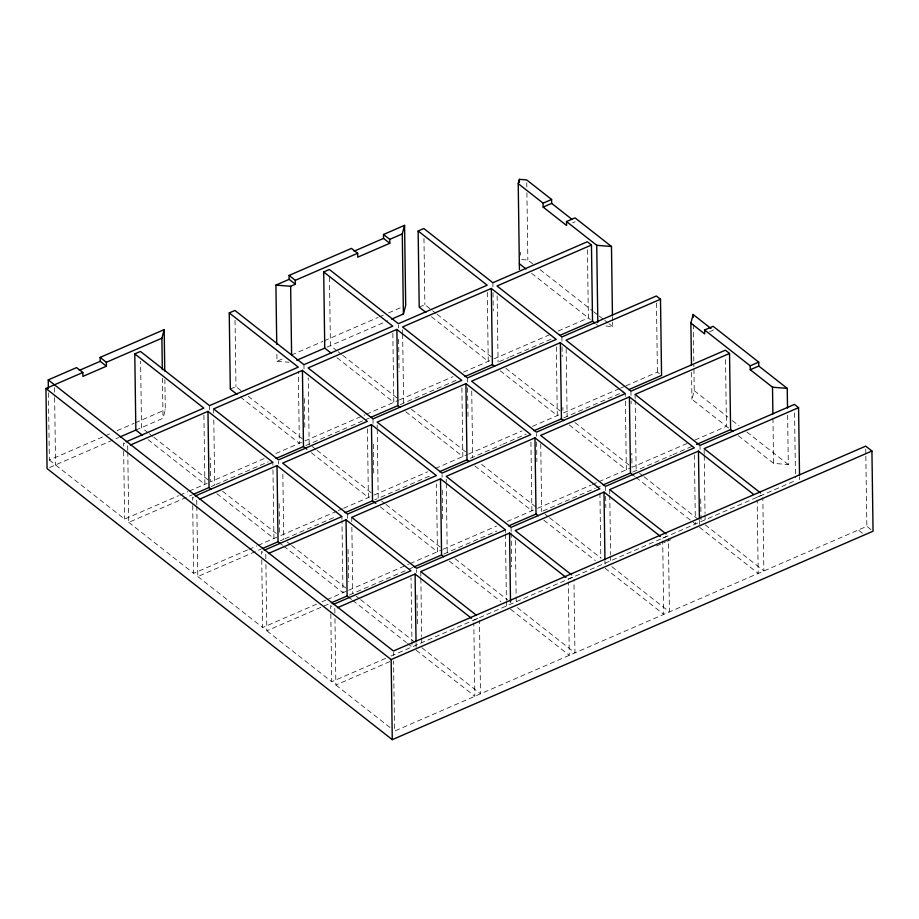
<?xml version="1.0" encoding="UTF-8"?>
<svg xmlns="http://www.w3.org/2000/svg" width="919" height="919" viewBox="0 0 919 919"><rect width="100%" height="100%" fill="white"/><g stroke="black" fill="none" stroke-linecap="round" stroke-linejoin="round"><path stroke-width="0.69" stroke-dasharray="4.59 3.45" d="M728.537 428.001L691.938 399.26L694.224 390.678L693.914 368.117M135.851 430.058L163.008 418.283L165.294 409.771L164.88 379.719M49.5 467.541L118.746 437.49M572.663 222.846L575.087 221.789M48.42 392.792L49.362 460.063L104.077 436.33M105.375 435.767L111.888 432.941M117.104 430.678L134.036 423.337M135.334 422.774L165.294 409.771M276.883 354.24L276.987 361.293L283.546 358.444M291.426 355.021L322.948 341.351M324.258 340.777L378.111 317.423M379.421 316.86L383.361 315.148M388.611 312.874L401.752 307.176M230.301 389.093L235.976 386.623L241.548 391M327.026 347.129L387.761 320.788M419.213 307.141L424.888 304.683L431.562 309.933M49.362 460.063L124.616 519.097L178.573 495.697M179.883 495.123L187.786 491.699M189.096 491.125L207.154 483.291M264.098 458.592L210.566 481.82L210.233 457.834M275.838 453.504L301.616 442.326M305.016 440.844L365.073 414.791M366.382 414.228L398.341 400.362M399.466 399.88L452.998 376.652M463.44 372.126L490.516 360.374M493.928 358.904L550.332 334.436M558.201 331.024L588.378 317.928L587.413 248.819M127.775 451.826L128.763 522.348L191.933 494.95M211.301 486.553L214.713 485.071L213.782 418.777M216.011 484.508L268.233 461.855M305.763 445.577L349.634 426.542M350.943 425.979L363.993 420.316M365.302 419.753L369.22 418.053M400.213 404.613L457.145 379.915M499.385 361.592L508.563 357.606M509.873 357.043L554.479 337.687M709.525 331.805L713.167 330.231L713.121 326.314M128.763 522.348L193.656 573.318L247.613 549.907M248.923 549.344L256.826 545.92M258.136 545.346L278.468 536.524M280.904 535.467L337.055 511.113M338.353 510.55L342.27 508.85M343.58 508.287L372.919 495.559M374.056 495.065L427.588 471.849M435.422 468.449L467.38 454.583M468.506 454.089L522.038 430.873M532.48 426.347L561.831 413.619M619.372 388.657L562.968 413.125L562.887 407.485M620.681 388.082L624.621 386.371M625.931 385.808L657.418 372.149L659.497 373.78M196.815 506.047L197.803 576.569L260.973 549.171M280.341 540.763L283.753 539.292L282.822 472.998M285.051 538.729L335.975 516.639M374.803 499.798L377.066 498.81M380.811 497.19L431.735 475.1M470.39 458.328L501.383 444.888M502.682 444.325L526.185 434.124M563.703 417.858L623.519 391.908M197.803 576.569L262.696 627.528L316.653 604.128M321.914 601.842L325.866 600.13M327.175 599.567L347.508 590.745M348.646 590.251L408.702 564.197M410.012 563.634L441.959 549.769M443.096 549.286L496.628 526.059M507.07 521.533L536.42 508.804M537.546 508.31L591.078 485.094M592.387 484.52L597.614 482.257M598.912 481.694L630.871 467.828M687.102 443.44L632.008 467.334L631.812 453.239M694.971 440.029L726.458 426.37L725.493 357.25M265.924 564.496L266.843 630.79L330.013 603.392M349.381 594.984L407.622 569.723M408.932 569.16L412.849 567.46M443.843 554.019L496.857 531.021M543.003 510.998L595.225 488.345M596.534 487.782L600.452 486.082M632.743 472.067L671.571 455.227M672.88 454.664L692.558 446.129M473.767 620.095L479.442 617.637M568.218 579.131L573.893 576.661M662.679 538.155L668.343 535.697M757.13 497.179L762.804 494.721M266.843 630.79L331.736 681.749L385.693 658.349M390.954 656.063L795.498 480.591M334.964 618.717L335.883 685.011L389.84 661.6M656.43 545.966L665.574 542.003M666.884 541.429L670.801 539.729M870.982 529.585L866.835 526.323L394.561 731.087L393.585 661.014M276.987 361.293L289.037 362.235M521.705 259.526L527.851 260.031L533.422 264.408M605.897 326.038L612.594 326.578L612.536 322.293M738.313 435.686L773.58 463.371L788.307 464.566L787.617 415.193M540.108 269.658L592.525 310.817M593.64 311.69L598.097 315.194M599.211 316.067L603.668 319.571M604.782 320.444L608.137 323.074M609.251 323.947L612.594 326.578M694.224 390.678L727.825 417.065M732.305 420.592L739.025 425.865M746.86 432.022L788.307 464.566M531.584 273.334L590.446 319.559M595.73 323.706L597.867 325.383M862.47 533.273L858.323 530.022M432.677 310.806L436.02 313.425M437.134 314.309L492.814 358.031M505.898 368.312L561.842 412.24M574.938 422.533L630.882 466.461M639.509 473.228L642.863 475.87M643.978 476.743L698.808 519.798M705.195 524.818L763.861 570.894L762.839 497.547M431.459 316.768L488.253 361.362L487.242 289.428M500.235 370.771L557.293 415.583L556.282 343.649M569.275 424.992L626.333 469.804L625.322 397.87M632.72 474.813L634.949 476.57M636.074 477.455L695.373 524.014L695.315 519.786M699.52 527.276L758.198 573.353L757.164 500.005M337.112 350.909L330.426 345.659L329.45 275.126M338.226 351.782L341.569 354.401M342.684 355.274L398.352 398.995M411.448 409.277L467.392 453.216M481.613 464.382L536.432 507.437M545.059 514.203L548.413 516.834M549.528 517.719L600.992 558.132M611.87 566.667L669.411 611.859L668.389 538.511M337.009 357.732L393.803 402.338L392.838 333.218M405.773 411.746L462.843 456.548L461.878 387.439M474.813 465.956L531.883 510.769L530.918 441.66M543.853 520.177L595.328 560.59M605.07 568.241L663.736 614.317L662.714 540.981M248.222 396.25L303.902 439.971M315.872 449.38L309.163 444.107L308.233 377.812M316.998 450.253L372.942 494.181M381.557 500.958L384.912 503.589M386.037 504.474L441.982 548.402M455.077 558.683L507.667 599.981M517.408 607.643L574.961 652.835L573.938 579.487M240.33 396.962L299.341 443.303L298.342 371.368M311.323 452.711L368.381 497.524L367.416 428.415M380.363 506.932L437.421 551.745L436.479 484.037M449.402 561.153L500.866 601.566M510.608 609.217L569.286 655.293L568.264 581.945M148.2 432.849L141.526 427.599L140.596 361.305M149.315 433.722L152.657 436.341M153.772 437.214L209.452 480.947M222.536 491.228L276.251 533.399M287.107 541.923L290.461 544.565M291.576 545.438L347.52 589.378M356.147 596.144L359.501 598.786M360.627 599.659L415.445 642.714M421.832 647.723L480.499 693.799L479.477 620.463M148.097 439.684L204.891 484.279L203.88 412.344M216.873 493.687L273.931 538.5L272.92 466.565M280.318 543.508L282.547 545.266M283.672 546.15L342.971 592.709L341.96 520.774M349.358 597.729L351.586 599.487M352.712 600.36L406.416 642.542M407.531 643.415L412.011 646.93L411.046 577.821M416.158 650.192L474.836 696.269L473.802 622.921M335.883 685.011L390.047 727.538M865.755 449L865.836 454.733M865.847 456.169L866.835 526.323M799.541 476.789L799.587 479.615M794.556 412.884L795.463 477.765M772.948 418.237L773.58 463.371M704.149 450.057L704.207 454.285M704.23 455.698L705.034 513.526M705.057 514.939L705.149 521.992M699.979 445.393L700.037 449.621M700.726 498.994L701.048 521.555M699.416 520.223L699.474 524.45M693.305 324.384L693.891 366.704M694.408 454.905L695.292 518.373M691.559 372.459L691.938 399.26M656.453 303.04L657.418 372.149M635.086 394.423L635.144 398.662M635.167 400.075L636.155 470.597M630.939 391.172L630.997 395.4M631.077 401.04L631.123 403.866M625.265 393.631L625.311 396.457M612.456 316.573L612.514 320.857M609.676 489.62L609.734 493.848M609.756 495.261L610.584 554.502M610.595 555.915L610.675 561.555M605.529 486.358L605.587 490.597M605.667 496.237L605.828 507.518M604.966 561.187L605.001 564.013M599.912 493.055L600.819 557.936M566.161 348.669L567.115 416.376M561.9 336.951L561.957 341.19M562.037 346.831L562.175 356.698M540.751 443.866L541.693 511.561M536.512 433.55L536.547 436.376M536.627 442.016L536.903 461.763M526.771 182.801L526.828 187.085M526.909 192.806L527.851 260.031M520.384 252.277L520.418 255.137M515.364 540.464L516.122 595.466M516.145 596.879L516.225 602.519M511.079 527.334L511.136 531.561M511.148 532.974L511.63 566.828M505.404 529.792L505.439 532.618M505.461 534.019L506.38 600.314M506.403 601.727L506.461 605.966M497.145 295.861L498.075 362.155M492.86 282.73L492.917 286.969M492.998 292.61L493.25 310.944M471.734 391.057L472.653 457.352M467.449 377.927L467.507 382.155M467.587 387.795L468.001 417.421M446.22 479.19L446.255 482.015M446.278 483.428L447.243 552.537M442.05 474.526L442.096 477.34M442.269 490.045L442.705 521.073M423.958 238.389L424.888 304.683M420.764 571.561L420.845 577.201M420.868 578.614L421.672 636.442M421.695 637.855L421.775 643.495M416.64 569.711L416.675 572.537M416.996 595.098L417.433 626.138M416.054 643.139L416.112 647.367M402.591 329.783L402.637 332.609M402.648 334.011L403.613 403.131M398.421 325.119L398.467 327.934M398.628 339.226L399.076 371.667M393.458 652.433L393.504 655.293M377.181 424.969L377.215 427.794M377.238 429.207L378.203 498.316M372.988 418.892L373.068 424.544M373.344 444.291L373.78 475.318M351.724 517.34L351.782 521.578M351.862 527.219L352.793 593.513M347.577 514.089L347.635 518.316M348.071 549.344L348.519 581.784M341.902 516.547L341.948 519.361M334.884 613.076L334.826 608.837L330.679 605.587L330.771 612.64M330.794 614.041L331.736 681.749M303.948 364.682L304.017 368.91M304.43 398.536L304.855 429.564M278.56 461.281L278.595 464.095M279.146 503.589L279.583 534.628M272.863 462.326L272.909 465.152M265.844 558.855L265.786 554.616L261.639 551.366L261.674 554.191M261.754 559.832L262.696 627.528M235.046 320.329L235.976 386.623M213.645 408.909L213.702 413.136M209.498 405.647L209.555 409.885M196.804 504.634L196.746 500.407L192.599 497.145L192.691 504.198M192.714 505.611L193.656 573.318M162.445 378.237L163.008 418.283M127.764 450.413L127.707 446.186L123.56 442.935L123.651 449.977M123.674 451.39L124.616 519.097M54.497 387.657L54.623 396.238M54.635 397.674L55.577 464.945"/><path stroke-width="1.38" d="M162.33 369.656L161.893 338.192L164.179 329.622L100.148 357.388L100.205 361.316L106.42 366.199L82.882 376.411L82.825 372.494L76.599 367.6L48.236 379.903L48.362 388.496M391.666 319.088L403.395 314.011L402.281 233.92L404.567 225.339L383.51 234.483L383.568 238.4L389.782 243.282L357.732 257.182L357.675 253.265L351.46 248.383L289.106 275.424L289.163 279.342L295.378 284.235L290.645 286.28L275.918 285.085L276.745 344.361M519.419 269.439L518.224 183.628L519.361 179.343L526.725 179.94L551.607 199.48L551.664 203.398L571.744 219.159M691.467 365.406L690.87 323.086L693.167 314.516L710.95 328.485M403.395 314.011L405.693 305.464L404.567 225.339M120.056 436.927L135.851 430.058L142.525 435.307M79.275 370.391L100.205 361.316M275.918 285.085L289.163 279.342M354.079 251.186L383.568 238.4M48.236 379.903L393.435 650.997L865.709 446.14L871.936 451.022L873.05 531.205L392.275 739.657L47.064 468.575L45.95 388.484L82.825 372.494M100.148 357.388L106.363 362.281L161.893 338.192M289.106 275.424L295.321 280.318L357.675 253.265M383.51 234.483L389.725 239.365L402.281 233.92M135.851 430.058L134.783 353.895L140.458 351.437L209.498 405.647L298.284 367.141L229.245 312.919L234.908 310.461L303.948 364.682L392.735 326.165L323.695 271.955L329.37 269.485L398.409 323.706L487.185 285.2L418.145 230.979L423.82 228.521L492.86 282.73L587.31 241.766L591.457 245.017L592.525 321.19L594.662 322.868M518.224 183.628L543.095 203.168L551.607 199.48M543.095 203.168L543.152 207.085L551.664 203.398M543.152 207.085L566.586 225.488L566.529 221.559L575.041 217.872L611.48 246.487L612.433 315.137M296.791 360.248L324.752 348.117L331.437 353.367M126.19 441.786L203.823 408.105L134.783 353.895M130.337 445.049L207.97 411.367L272.863 462.326L195.23 496.007M302.431 370.391L213.645 408.909L278.537 459.868L367.324 421.361L302.431 370.391L303.488 446.565L306.843 449.196M396.882 329.427L308.095 367.933L372.988 418.892L461.775 380.386L396.882 329.427L397.938 405.589L400.179 407.347M491.332 288.451L402.556 326.969L467.449 377.927L556.225 339.41L491.332 288.451L492.4 364.625L494.64 366.382M591.457 245.017L497.007 285.993L561.9 336.951L656.35 295.987L660.497 299.238L661.565 375.411L628.768 389.633M193.243 494.388L209.038 487.529L211.278 489.287M276.068 458.455L303.488 446.565M370.529 417.49L397.938 405.589M464.98 376.514L492.4 364.625M559.728 335.412L592.525 321.19M199.377 499.258L277.01 465.588L341.902 516.547L264.27 550.228M371.471 424.612L282.684 463.119L347.577 514.089L436.364 475.571L371.471 424.612L372.528 500.786L375.882 503.417M465.922 383.637L377.135 422.154L442.039 473.113L530.814 434.607L465.922 383.637L466.99 459.81L469.218 461.568M560.372 342.672L471.596 381.178L536.489 432.148L625.265 393.631L560.372 342.672L561.44 418.834L563.68 420.592M660.497 299.238L566.047 340.214L630.939 391.172L725.39 350.196L729.537 353.459L730.605 429.621L732.811 431.356M690.87 323.086L704.666 333.919L704.609 330.001L713.121 326.314L758.726 362.132L758.784 366.049L787.238 388.392L787.514 408.139M262.283 548.597L278.078 541.75L280.318 543.508M345.107 512.676L372.528 500.786M439.569 471.7L466.99 459.81M534.019 430.735L561.44 418.834M268.417 553.479L346.049 519.798L410.942 570.768L333.31 604.438M440.511 478.833L351.724 517.34L416.617 568.298L505.404 529.792L440.511 478.833L441.568 554.996L443.808 556.753M534.961 437.858L446.174 476.375L511.079 527.334L599.854 488.816L534.961 437.858L536.03 514.031L538.258 515.789M629.412 396.893L540.636 435.399L605.529 486.358L694.304 447.852L629.412 396.893L630.48 473.055L632.72 474.813M729.537 353.459L635.086 394.423L699.979 445.393L794.441 404.417L798.577 407.68L799.53 475.376M704.609 330.001L750.214 365.819L758.726 362.132M750.214 365.819L750.272 369.737L758.784 366.049M331.322 602.818L347.118 595.971L349.358 597.729M414.147 566.897L441.568 554.996M508.609 525.921L536.03 514.031M603.059 484.945L630.48 473.055M696.499 444.417L730.605 429.621M337.457 607.7L415.089 574.019L471.516 618.326M565.966 577.35L509.551 533.054L420.764 571.561L476.053 614.983M660.416 536.386L604.001 492.079L515.226 530.585L571.641 574.892M753.741 494.525L698.451 451.103L609.676 489.62L666.091 533.916M798.577 407.68L704.126 448.644L760.541 492.952M45.95 388.484L391.149 659.578L871.936 451.022M566.529 221.559L596.741 245.293L611.48 246.487M750.272 369.737L772.511 387.198L787.238 388.392M519.338 263.719L526.024 268.957M425.888 312.391L419.213 307.141L418.145 230.979M236.987 394.331L230.301 389.093L229.245 312.919M772.511 387.198L772.89 413.998M698.451 451.103L699.405 518.81M693.167 314.516L693.202 317.342M604.001 492.079L604.943 559.786M596.741 245.293L597.821 322.523M519.361 179.343L519.407 182.203M509.551 533.054L510.516 602.163M415.089 574.019L416.043 641.726M389.725 239.365L389.782 243.282M391.149 659.578L392.275 739.657M346.049 519.798L347.118 595.971M323.695 271.955L324.752 348.117M295.321 280.318L295.378 284.235M290.645 286.28L291.61 355.4M277.01 465.588L278.078 541.75M207.97 411.367L209.038 487.529M164.179 329.622L164.754 371.127M106.363 362.281L106.42 366.199"/></g></svg>
